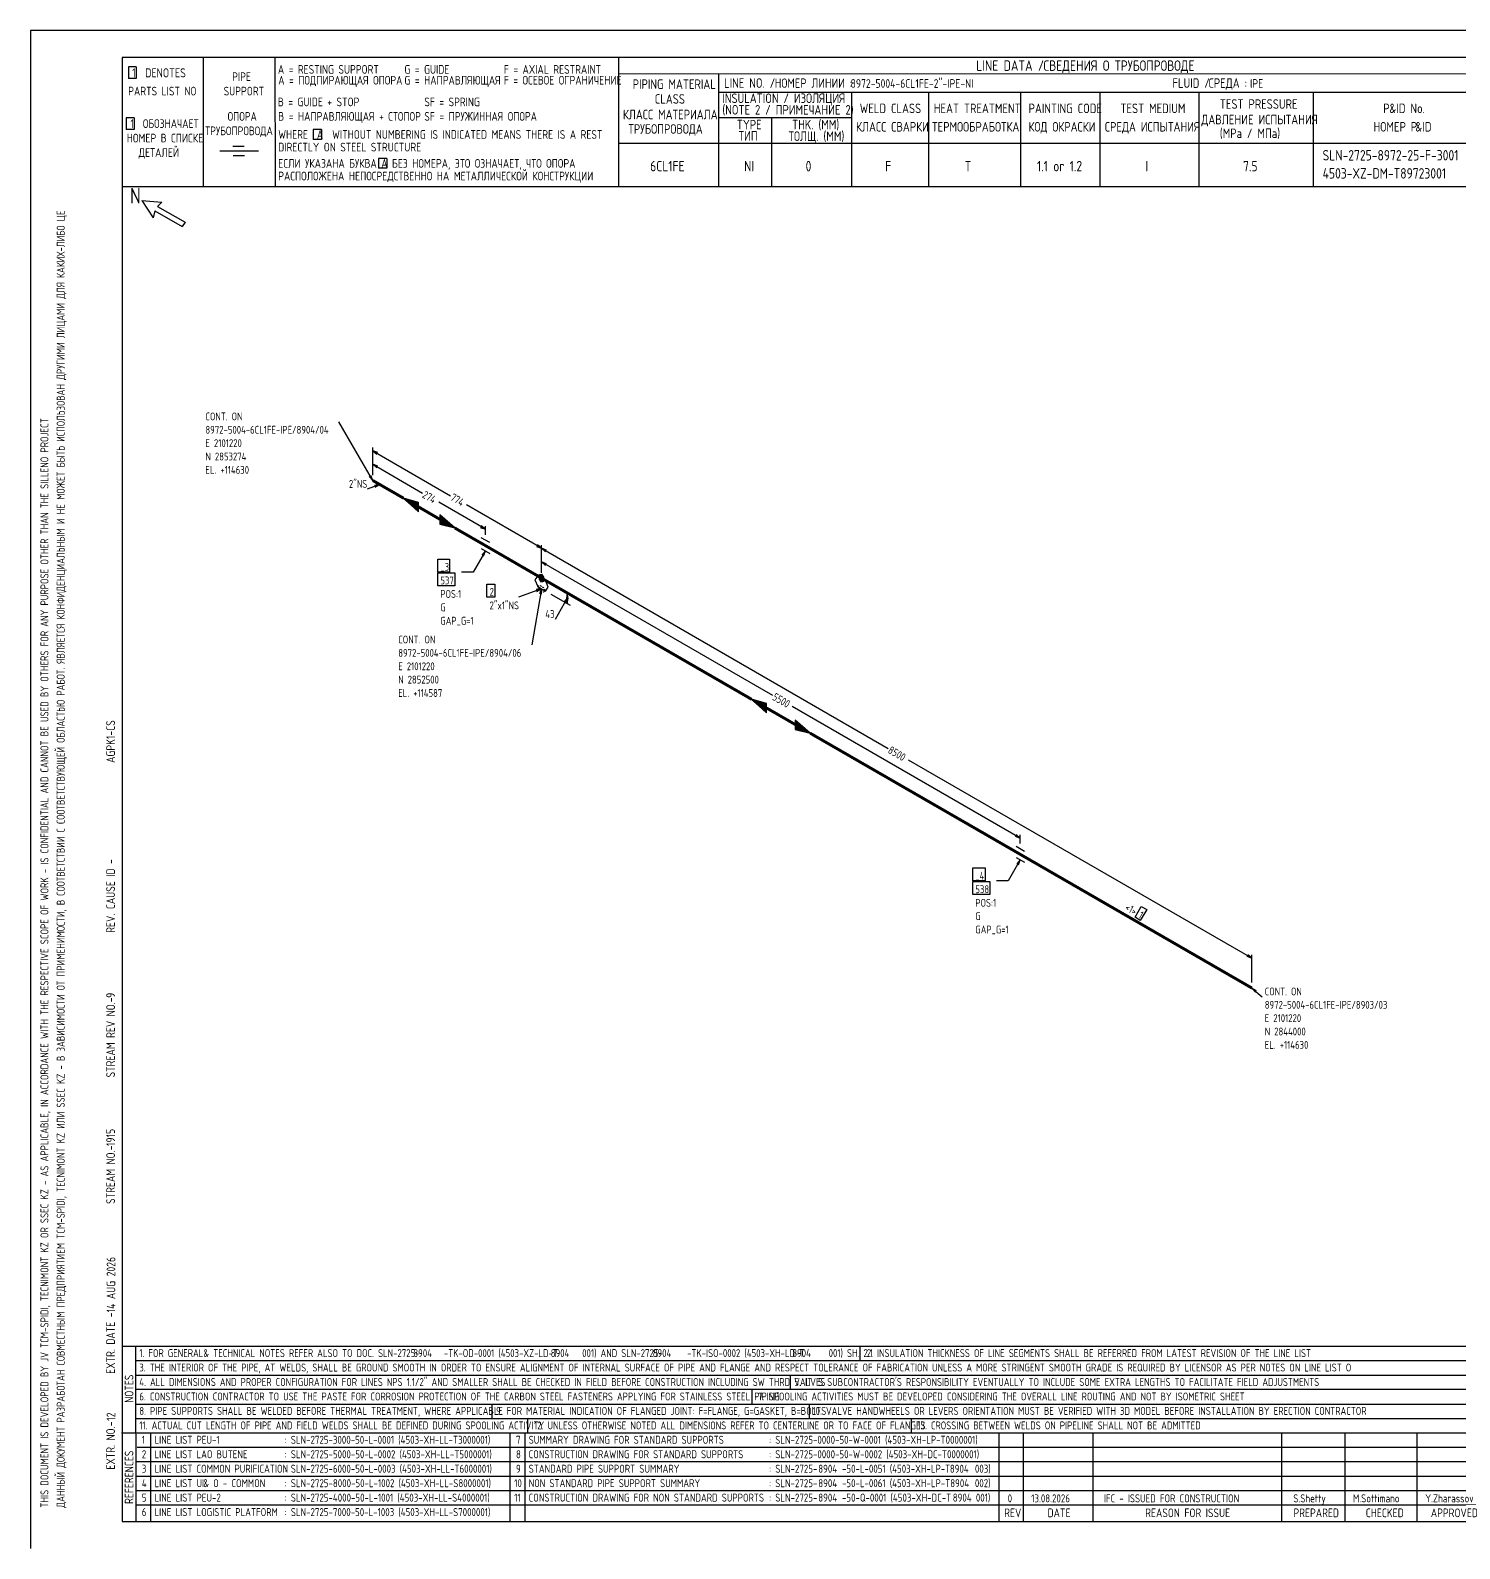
# Model space of a CAD drawing. Extents: x -1005 to 594, y -998 to 420.
# Drawn here: x 0 to 395.3, y 0 to 420 of the extents above; entities that cross this region are included whole.
import ezdxf

# ---------------------------------------------------------------- set-up
doc = ezdxf.new("R2010")
doc.units = 0
doc.linetypes.add('GT100', pattern=[0.8, 0.533333, -0.266667])
doc.styles.add('TTFN17', font='GOST type A')

msp = doc.modelspace()

# ---------------------------------------------------------------- linework, layer by layer
at = {"layer": 'GT_1', "flags": 128}
for points in [[(0, 420), (0, 0)], [(594, 420), (0, 420)], [(589.1, 412.5), (25.4, 412.5)], [(25.4, 412.5), (25.4, 7.5)], [(47.8, 412.5), (47.8, 376.7)], [(67.6, 412.5), (67.7, 376.7)], [(162.7, 412.5), (162.7, 376.7)], [(29.3, 409.9), (27.1, 409.9)], [(27.1, 409.9), (27.1, 406.7)], [(29.3, 409.9), (29.3, 406.7)], [(589.1, 408), (162.7, 407.9)], [(190.3, 407.8), (190.3, 376.7)], [(29.3, 406.7), (27.1, 406.7)], [(190.3, 402.9), (402.7, 402.9)], [(227.1, 402.9), (227.1, 376.7)], [(248.4, 402.9), (248.4, 376.8)], [(273.9, 402.9), (273.9, 376.7)], [(295.8, 402.9), (295.8, 376.7)], [(323.2, 402.9), (323.2, 376.7)], [(354.8, 402.9), (354.8, 376.8)], [(28.7, 395.8), (26.5, 395.8)], [(26.5, 395.8), (26.5, 392.6)], [(28.7, 395.8), (28.7, 392.6)], [(227.1, 395.8), (190.3, 395.8)], [(205, 395.8), (205, 376.7)], [(28.7, 392.6), (26.5, 392.6)], [(80.5, 392.6), (78.2, 392.6)], [(78.2, 392.6), (78.2, 389.8)], [(80.5, 392.6), (80.5, 389.8)], [(63.1, 386.6), (52.4, 386.6)], [(59.1, 387.9), (56, 387.9)], [(80.5, 389.8), (78.2, 389.8)], [(230.2, 388.7), (162.7, 388.7)], [(402.7, 388.7), (226.9, 388.7)], [(59.2, 385.3), (56.1, 385.3)], [(98.6, 384.6), (96.3, 384.6)], [(96.3, 384.6), (96.3, 381.9)], [(98.6, 384.6), (98.6, 381.9)], [(98.6, 381.9), (96.3, 381.9)], [(402.7, 376.7), (25.4, 376.7)], [(30.8, 372.9), (34, 368.1)], [(30.8, 372.9), (36.4, 372.5)], [(34.4, 370.1), (34, 368.1)], [(34.4, 370.1), (42, 365.7)], [(36.4, 372.5), (35.2, 371.3)], [(35.2, 371.3), (42.8, 366.9)], [(42.8, 366.9), (42, 365.7)], [(94.72, 295.48), (85.35, 311.75)], [(94.72, 296.98), (94.72, 304.62)], [(96.15, 303.2), (94.72, 303.73), (95.85, 302.75)], [(94.72, 303.73), (116.25, 291.27)], [(94.72, 296.98), (94.72, 300.88)], [(96.15, 299.45), (94.72, 299.98), (95.85, 299)], [(94.72, 299.98), (108.45, 292.02)], [(96.67, 294.35), (93.15, 293.07)], [(93.75, 296.6), (94.72, 295.48), (94.2, 296.9)], [(95.4, 293.6), (96.67, 294.35), (95.17, 294.12)], [(103.2, 290.6), (107.33, 286.85), (107.33, 289.4), (103.2, 290.6), (107.33, 287), (107.33, 289.32), (103.58, 290.38), (107.33, 287.23), (107.33, 289.1), (103.95, 290.15), (107.33, 287.38), (107.33, 288.95), (104.33, 289.93), (107.33, 287.52), (107.33, 288.8), (104.78, 289.7), (107.33, 287.68), (107.33, 288.65), (105.15, 289.48), (107.33, 287.9), (107.33, 288.43), (105.53, 289.25), (107.33, 288.05), (107.33, 288.27), (105.97, 289.02), (107.33, 288.2)], [(125.85, 281.98), (112.95, 289.48)], [(113.25, 284.75), (113.25, 283.4), (117.38, 282.35), (113.25, 285.95), (113.25, 283.55), (117, 282.57), (113.25, 285.88), (113.25, 283.77), (116.55, 282.8), (113.25, 285.65), (113.25, 283.93), (116.17, 283.1), (113.25, 285.5), (113.25, 284.07), (115.8, 283.25), (113.25, 285.35), (113.25, 284.23), (115.35, 283.55), (113.25, 285.2), (113.25, 284.45), (115.05, 283.7), (113.25, 284.98), (113.25, 284.6), (114.6, 284), (113.25, 284.82), (113.25, 284.75), (117.38, 282.35)], [(141.38, 276.73), (120.67, 288.73)], [(124.42, 282.5), (125.85, 281.98), (124.72, 282.95)], [(125.85, 280.48), (125.85, 282.88)], [(127.05, 278.3), (124.72, 279.65)], [(139.95, 277.25), (141.38, 276.73), (140.25, 277.7)], [(141.38, 271.48), (141.38, 277.62)], [(141.38, 269.98), (141.38, 277.62)], [(112.72, 273.73), (115.95, 273.73), (115.95, 270.12), (112.72, 270.12), (112.72, 273.73)], [(125.85, 275.98), (122.47, 270.12), (119.25, 270.12)], [(124.72, 276.65), (127.05, 275.3)], [(125.33, 274.55), (125.85, 275.98), (124.88, 274.85)], [(142.8, 276.2), (141.38, 276.73), (142.5, 275.75)], [(141.38, 276.73), (237.3, 221.38)], [(141.38, 269.98), (141.38, 273.88)], [(112.72, 269.98), (117.38, 269.98), (117.38, 266.38), (112.72, 266.38), (112.72, 269.98)], [(141.38, 268.48), (140.4, 269.07), (139.57, 268.02), (140.4, 266.15), (142.5, 264.88), (143.18, 265.93), (142.5, 267.88), (141.38, 268.48)], [(141.97, 267.5), (141.38, 267.35), (140.78, 268.18), (140.78, 269.45), (141.38, 269.6), (141.97, 268.77), (141.97, 267.5)], [(140.78, 269.4), (141.52, 269.4)], [(140.78, 269.2), (141.67, 269.2)], [(140.78, 269), (141.81, 269)], [(140.78, 268.8), (141.96, 268.8)], [(142.8, 272.45), (141.38, 272.98), (142.5, 272)], [(141.38, 272.98), (205.28, 236.07)], [(126.3, 266.82), (128.47, 266.82), (128.47, 263.23), (126.3, 263.23), (126.3, 266.82)], [(141.38, 265.55), (135, 263.23)], [(141.38, 265.55), (138.68, 250.03)], [(140.1, 264.8), (141.38, 265.55), (139.88, 265.32)], [(140.78, 268.6), (141.97, 268.6)], [(140.78, 268.4), (141.97, 268.4)], [(140.78, 268.2), (141.97, 268.2)], [(141.38, 264.05), (141.38, 265.55), (140.85, 264.12)], [(140.9, 268), (141.97, 268)], [(141.05, 267.8), (141.97, 267.8)], [(141.19, 267.6), (141.97, 267.6)], [(144, 266.98), (149.32, 263.9)], [(144, 264.05), (149.32, 260.98)], [(148.5, 262.93), (145.12, 257.07)], [(147.97, 261.5), (148.5, 262.93), (147.53, 261.8)], [(148.72, 262.85), (148.5, 264.35), (148.28, 262.85)], [(148.28, 262.93), (148.5, 261.43), (148.72, 262.93)], [(148.5, 264.35), (148.5, 262.93)], [(148.5, 261.43), (148.5, 262.93)], [(199.5, 234.95), (203.62, 231.2), (203.62, 233.75), (199.5, 234.95), (203.62, 231.35), (203.62, 233.68), (199.88, 234.72), (203.62, 231.57), (203.62, 233.45), (200.25, 234.5), (203.62, 231.72), (203.62, 233.3), (200.62, 234.28), (203.62, 231.88), (203.62, 233.15), (201.07, 234.05), (203.62, 232.03), (203.62, 233), (201.45, 233.82), (203.62, 232.25), (203.62, 232.78), (201.82, 233.6), (203.62, 232.4), (203.62, 232.62), (202.28, 233.38), (203.62, 232.55)], [(273.82, 196.55), (210.75, 232.93)], [(211.57, 227.97), (211.57, 226.62), (215.7, 225.57), (211.57, 229.18), (211.57, 226.78), (215.32, 225.8), (211.57, 229.1), (211.57, 227), (214.88, 226.03), (211.57, 228.88), (211.57, 227.15), (214.5, 226.32), (211.57, 228.72), (211.57, 227.3), (214.12, 226.47), (211.57, 228.57), (211.57, 227.45), (213.68, 226.78), (211.57, 228.43), (211.57, 227.68), (213.38, 226.93), (211.57, 228.2), (211.57, 227.82), (212.93, 227.22), (211.57, 228.05), (211.57, 227.97), (215.7, 225.57)], [(337.88, 163.32), (242.85, 218.15)], [(272.4, 197.07), (273.82, 196.55), (272.7, 197.53)], [(273.82, 195.05), (273.82, 197.45)], [(275.02, 192.88), (272.7, 194.22)], [(273.82, 190.55), (270.45, 184.7), (267.23, 184.7)], [(272.7, 191.22), (275.02, 189.88)], [(273.3, 189.12), (273.82, 190.55), (272.85, 189.43)], [(260.7, 188.3), (264.07, 188.3), (264.07, 184.7), (260.7, 184.7), (260.7, 188.3)], [(260.7, 184.55), (265.35, 184.55), (265.35, 180.95), (260.7, 180.95), (260.7, 184.55)], [(307.27, 177.65), (308.77, 176.82), (306.98, 173.75), (305.55, 174.65), (307.27, 177.65)], [(336.45, 163.85), (337.88, 163.32), (336.75, 164.3)], [(337.88, 156.57), (337.88, 164.22)], [(339.15, 154.32), (337.88, 155.07), (338.85, 153.95)], [(337.88, 155.07), (340.73, 152.68)], [(25.3, 56), (402.7, 56)], [(29.1, 56), (29.2, 7.5)], [(229.4, 56), (229.4, 52)], [(29.1, 52), (402.7, 52)], [(29.1, 48), (402.7, 48)], [(210.2, 48), (210.2, 44)], [(402.7, 44), (29.1, 44)], [(199.6, 44), (199.6, 40)], [(29.2, 40), (402.7, 40)], [(127.6, 40), (127.6, 36)], [(215.4, 40), (215.4, 36)], [(29.1, 36), (402.7, 36)], [(137.5, 36), (137.5, 32)], [(243.6, 36), (243.6, 32)], [(25.2, 32), (402.7, 32)], [(33.2, 32), (33.2, 7.6)], [(132.6, 32), (132.6, 7.6)], [(136.8, 32), (136.8, 7.6)], [(267.9, 32), (267.9, 7.5)], [(274.6, 32), (274.6, 7.5)], [(293.9, 32), (293.9, 7.5)], [(346.1, 32), (346.1, 7.5)], [(363.6, 32), (363.6, 7.5)], [(383.5, 32), (383.5, 7.5)], [(402.7, 28), (29.5, 28)], [(402.7, 24), (29.1, 24)], [(402.7, 20), (29.1, 20)], [(402.7, 16), (29.1, 16)], [(402.7, 12), (29.2, 12)], [(25.4, 7.5), (589.1, 7.5)], [(0, 0), (0, 0)]]:
    msp.add_lwpolyline(points, dxfattribs=at)
at = {"layer": 'GT_1', "const_width": 0.8, "flags": 128}
for points in [[(94.72, 295.48), (103.2, 290.6)], [(107.33, 288.2), (113.25, 284.75)], [(117.38, 282.35), (125.85, 277.48)], [(125.85, 277.48), (141.38, 268.48)], [(141.38, 268.48), (199.5, 234.95)], [(203.62, 232.55), (211.57, 227.97)], [(215.7, 225.57), (273.82, 192.05)], [(273.82, 192.05), (337.88, 155.07)]]:
    msp.add_lwpolyline(points, dxfattribs=at)
at = {"layer": 'GT_1', "linetype": 'GT100', "flags": 128}
msp.add_lwpolyline([(140.78, 265.25), (140.4, 266.07), (140.78, 266.52), (141.97, 265.85), (142.35, 265.02), (141.97, 264.57), (140.78, 265.25)], dxfattribs=at)

# ---------------------------------------------------------------- texts
at = {"layer": 'GT_1', "style": 'TTFN17'}
for s, height, p in [('LINE DATA /', 2.8875, (261.63, 408.8)), ('СВЕДЕНИЯ О ТРУБОПРОВОДЕ', 2.8875, (280.23, 408.8)), (' 1  DENOTES', 2.5025, (26.88, 407)), (' PIPE', 2.406, (54.56, 406)), ('A = RESTING SUPPORT', 2.4062, (68.46, 408)), ('A = ПОДПИРАЮЩАЯ ОПОРА', 2.4062, (68.56, 405)), ('G = GUIDE', 2.406, (103.46, 408)), ('G = НАПРАВЛЯЮЩАЯ', 2.4062, (103.46, 405)), ('F = AXIAL RESTRAINT', 2.4062, (130.96, 408)), ('F = ОСЕВОЕ ОГРАНИЧЕНИЕ', 2.4062, (130.96, 405)), ('PARTS LIST NO', 2.4062, (27.06, 402)), ('SUPPORT', 2.406, (53.46, 402)), ('PIPING MATERIAL', 2.6469, (166.6, 403.8)), ('LINE NO. /', 2.647, (191.9, 404.1)), ('НОМЕР ЛИНИИ :', 2.5987, (205.89, 404.1)), ('8972-5004-6CL1FE-2"-IPE-NI', 2.4062, (226.86, 404.1)), ('FLUID /', 2.647, (315.9, 404.1)), ('СРЕДА :', 2.647, (325.9, 404.1)), ('IPE', 2.406, (337.36, 404.1)), ('B = GUIDE + STOP', 2.4062, (68.46, 399)), ('SF = SPRING', 2.4062, (108.96, 399)), ('CLASS', 2.647, (172.7, 399.7)), ('(NOTE 2 / ПРИМЕЧАНИЕ 2)', 2.6469, (191.4, 396.7)), ('INSULATION / ИЗОЛЯЦИЯ', 2.6469, (191.4, 399.9)), ('WELD CLASS', 2.647, (229.4, 397.1)), ('HEAT TREATMENT', 2.6469, (249.9, 397.1)), ('PAINTING CODE', 2.6469, (276.1, 397.1)), ('TEST MEDIUM', 2.6469, (301.5, 397.1)), ('TEST PRESSURE', 2.6469, (329, 398.3)), ('P', 2.65, (374.2, 397.1)), ('&ID No.', 2.647, (375.91, 397.1)), (' 1  ОБОЗНАЧАЕТ', 2.4062, (26.46, 393)), ('ОПОРА', 2.406, (54.56, 395)), ('B = НАПРАВЛЯЮЩАЯ + СТОПОР', 2.4062, (68.56, 395)), ('SF = ПРУЖИННАЯ ОПОРА', 2.4062, (108.96, 395)), ('КЛАСС МАТЕРИАЛА', 2.6469, (163.9, 395.4)), ('TYPE', 2.647, (195.4, 392.6)), ('THK. (MM)', 2.647, (210.7, 392.6)), ('ДАВЛЕНИЕ ИСПЫТАНИЯ', 2.6469, (323.9, 394)), ('НОМЕР В СПИСКЕ', 2.4062, (26.66, 389)), ('ТРУБОПРОВОДА', 2.4062, (48.36, 391)), ('WHERE  A  WITHOUT NUMBERING IS INDICATED MEANS THERE IS A REST', 2.4062, (68.56, 390)), ('ТРУБОПРОВОДА', 2.6469, (165.4, 391.4)), ('ТИП', 2.647, (195.9, 389.5)), ('ТОЛЩ. (ММ)', 2.647, (209.7, 389.4)), ('КЛАСС СВАРКИ', 2.6469, (228.4, 392)), ('ТЕРМООБРАБОТКА', 2.6469, (249.4, 392)), ('КОД ОКРАСКИ', 2.6469, (276.1, 392)), ('СРЕДА ИСПЫТАНИЯ', 2.6469, (297.2, 392)), ('(MPa / МПа)', 2.6469, (329, 390.2)), ('НОМЕР P', 2.647, (371.5, 392)), ('&ID', 2.647, (383.1, 392)), ('ДЕТАЛЕЙ', 2.406, (29.96, 385)), ('DIRECTLY ON STEEL STRUCTURE', 2.4062, (68.56, 386.5)), ('SLN-2725-8972-25-F-3001', 2.8875, (357.43, 384)), ('ЕСЛИ УКАЗАНА БУКВА A БЕЗ НОМЕРА, ЭТО ОЗНАЧАЕТ, ЧТО ОПОРА', 2.4062, (68.56, 382)), ('6CL1FE', 2.888, (171.43, 381)), ('NI', 2.888, (197.43, 381)), ('0', 2.89, (214.43, 381)), ('F', 2.89, (236.43, 381)), ('T', 2.89, (258.43, 381)), ('1.1 or 1.2', 2.888, (278.43, 381)), ('I', 2.89, (308.43, 381)), ('7.5', 2.888, (335.43, 381)), ('РАСПОЛОЖЕНА НЕПОСРЕДСТВЕННО НА МЕТАЛЛИЧЕСКОЙ КОНСТРУКЦИИ', 2.4062, (68.56, 378.5)), ('4503-XZ-DM-T89723001', 2.8875, (357.43, 379)), ('N', 4.33, (27.55, 372.1)), ('CONT. ON', 2.166, (48.42, 312.12)), ('8972-5004-6CL1FE-IPE/8904/04', 2.1656, (48.42, 308.43)), ('E 2101220', 2.166, (48.42, 304.73)), ('N 2853274', 2.166, (48.42, 301.03)), ('EL. +114630', 2.1656, (48.42, 297.33)), ('2"NS', 2.166, (88.12, 293.45)), ('_3', 2.166, (113.4, 270.5)), ('537', 2.166, (113.4, 266.75)), ('POS:1', 2.166, (113.4, 263)), ('2', 2.17, (127.02, 263.6)), ('G', 2.17, (113.4, 259.3)), ('2"x1"NS', 2.166, (127.02, 259.85)), ('GAP_G=1', 2.166, (113.4, 255.6)), ('43', 2.166, (142.43, 257.45)), ('CONT. ON', 2.166, (101.75, 250.4)), ('8972-5004-6CL1FE-IPE/8904/06', 2.1656, (101.75, 246.7)), ('E 2101220', 2.166, (101.75, 243)), ('N 2852500', 2.166, (101.75, 239.31)), ('EL. +114587', 2.1656, (101.75, 235.61)), ('_4', 2.166, (261.38, 185.07)), ('538', 2.166, (261.38, 181.32)), ('POS:1', 2.166, (261.38, 177.57)), ('G', 2.17, (261.38, 173.88)), ('GAP_G=1', 2.166, (261.38, 170.18)), ('CONT. ON', 2.166, (341.43, 153.05)), ('8972-5004-6CL1FE-IPE/8903/03', 2.1656, (341.43, 149.35)), ('E 2101220', 2.166, (341.43, 145.66)), ('N 2844000', 2.166, (341.43, 141.96)), ('EL. +114630', 2.1656, (341.43, 138.26)), ('1. FOR GENERAL', 2.1849, (30.13, 53)), ('& TECHNICAL NOTES REFER ALSO TO DOC. SLN-2725-      -TK-OD-0001 (4503-XZ-LD-T      001) AND SLN-2725-      -TK-ISO-0002 (4503-XH-LD-T      001) SH. 2.1', 2.18487, (47.87, 53)), ('8904', 2.185, (105.93, 53)), ('8904', 2.185, (143.93, 53)), ('8904', 2.185, (172.13, 53)), ('8904', 2.185, (210.73, 53)), ('2. INSULATION THICKNESS OF LINE SEGMENTS SHALL BE REFERRED FROM LATEST REVISION OF THE LINE LIST', 2.1849, (231.33, 53)), ('3. THE INTERIOR OF THE PIPE, AT WELDS, SHALL BE GROUND SMOOTH IN ORDER TO ENSURE ALIGNMENT OF INTERNAL SURFACE OF PIPE AND FLANGE AND RESPECT TOLERANCE OF FABRICATION UNLESS A MORE STRINGENT SMOOTH GRADE IS REQUIRED BY LICENSOR AS PER NOTES ON LINE LIST O', 2.18487, (30.13, 49)), ('4. ALL DIMENSIONS AND PROPER CONFIGURATION FOR LINES NPS 1.1/2" AND SMALLER SHALL BE CHECKED IN FIELD BEFORE CONSTRUCTION INCLUDING SW THRD VALVES', 2.18487, (30.13, 45)), ("5. IT IS SUBCONTRACTOR'S RESPONSIBILITY EVENTUALLY TO INCLUDE SOME EXTRA LENGTHS TO FACILITATE FIELD ADJUSTMENTS", 2.18487, (211.33, 45)), ('6. CONSTRUCTION CONTRACTOR TO USE THE PASTE FOR CORROSION PROTECTION OF THE CARBON STEEL FASTENERS APPLYING FOR STAINLESS STEEL PIPING', 2.18487, (30.13, 41)), ('7. SPOOLING ACTIVITIES MUST BE DEVELOPED CONSIDERING THE OVERALL LINE ROUTING AND NOT BY ISOMETRIC SHEET', 2.18487, (201.33, 41)), ('8. PIPE SUPPORTS SHALL BE WELDED BEFORE THERMAL TREATMENT, WHERE APPLICABLE', 2.1849, (30.13, 37)), ('9. FOR MATERIAL INDICATION OF FLANGED JOINT: F=FLANGE, G=GASKET, B=BOLTS', 2.1849, (128.83, 37)), ('10. VALVE HANDWHEELS OR LEVERS ORIENTATION MUST BE VERIFIED WITH 3D MODEL BEFORE INSTALLATION BY ERECTION CONTRACTOR', 2.18487, (216.33, 37)), ('11. ACTUAL CUT LENGTH OF PIPE AND FIELD WELDS SHALL BE DEFINED DURING SPOOLING ACTIVITY', 2.1849, (30.13, 33)), ('12. UNLESS OTHERWISE NOTED ALL DIMENSIONS REFER TO CENTERLINE OR TO FACE OF FLANGES', 2.1849, (139.33, 33)), ('13. CROSSING BETWEEN WELDS ON PIPELINE SHALL NOT BE ADMITTED', 2.1849, (245.33, 33)), ('1', 2.21, (30.83, 29)), ('LINE LIST PEU-1', 2.2138, (34.33, 29)), (': SLN-2725-3000-50-L-0001 (4503-XH-LL-T3000001)', 2.2138, (70.33, 29)), ('7', 2.21, (134.33, 29)), ('SUMMARY DRAWING FOR STANDARD SUPPORTS', 2.2138, (137.83, 29)), (': SLN-2725-0000-50-W-0001 (4503-XH-LP-T0000001)', 2.2138, (204.33, 29)), ('2', 2.21, (30.83, 25)), ('LINE LIST LAO BUTENE', 2.2138, (34.33, 25)), (': SLN-2725-5000-50-L-0002 (4503-XH-LL-T5000001)', 2.2138, (70.33, 25)), ('8', 2.21, (134.33, 25)), ('CONSTRUCTION DRAWING FOR STANDARD SUPPORTS', 2.2138, (137.83, 25)), (': SLN-2725-0000-50-W-0002 (4503-XH-DC-T0000001)', 2.2138, (204.33, 25)), ('3', 2.21, (30.83, 21)), ('LINE LIST COMMON PURIFICATION', 2.2138, (34.33, 21)), (': SLN-2725-6000-50-L-0003 (4503-XH-LL-T6000001)', 2.2138, (70.33, 21)), ('9', 2.21, (134.33, 21)), ('STANDARD PIPE SUPPORT SUMMARY', 2.2138, (137.83, 21)), (': SLN-2725-      -50-L-0051 (4503-XH-LP-T      003)', 2.2138, (204.33, 21)), ('8904', 2.214, (217.93, 21)), ('8904', 2.214, (254.33, 21)), ('4', 2.21, (30.83, 17)), ('LINE LIST UI', 2.2138, (34.33, 17)), ('& O - COMMON', 2.2138, (47.85, 17)), (': SLN-2725-8000-50-L-1002 (4503-XH-LL-S8000001)', 2.2138, (70.33, 17)), ('10', 2.214, (133.83, 17)), ('NON STANDARD PIPE SUPPORT SUMMARY', 2.2138, (137.83, 17)), (': SLN-2725-      -50-L-0061 (4503-XH-LP-T      002)', 2.2138, (204.33, 17)), ('8904', 2.214, (217.93, 17)), ('8904', 2.214, (254.43, 17)), ('5', 2.21, (30.83, 13)), ('LINE LIST PEU-2', 2.2138, (34.33, 13)), (': SLN-2725-4000-50-L-1001 (4503-XH-LL-S4000001)', 2.2138, (70.33, 13)), ('11', 2.214, (133.83, 13)), ('CONSTRUCTION DRAWING FOR NON STANDARD SUPPORTS', 2.2138, (137.83, 13)), (': SLN-2725-      -50-Q-0001 (4503-XH-DC-T      001)', 2.2138, (204.33, 13)), ('8904', 2.214, (217.93, 13)), ('8904', 2.214, (255.13, 13)), ('0', 2.21, (270.33, 12.8)), ('13.08.2026', 2.214, (276.83, 12.8)), ('IFC - ISSUED FOR CONSTRUCTION', 2.2138, (296.93, 12.8)), ('S.Shetty', 2.214, (349.33, 12.8)), ('M.Sottimano', 2.2138, (365.83, 12.8)), ('Y.Zharassov', 2.2138, (385.83, 12.8)), ('6', 2.21, (30.83, 9)), ('LINE LIST LOGISTIC PLATFORM', 2.2138, (34.33, 9)), (': SLN-2725-7000-50-L-1003 (4503-XH-LL-S7000001)', 2.2138, (70.33, 9)), ('REV', 2.406, (269.36, 8.7)), ('DATE', 2.406, (281.36, 8.7)), ('REASON FOR ISSUE', 2.4062, (308.36, 8.7)), ('PREPARED', 2.406, (349.36, 8.7)), ('CHECKED', 2.406, (369.36, 8.7)), ('APPROVED', 2.406, (387.36, 8.7))]:
    msp.add_text(s, height=height, dxfattribs=at).set_placement(p)
for s, height, rotation, p in [('ДАННЫЙ ДОКУМЕНТ РАЗРАБОТАН СОВМЕСТНЫМ ПРЕДПРИЯТИЕМ TCM-SPIDI, TECNIMONT KZ ИЛИ SSEC KZ - В ЗАВИСИМОСТИ ОТ ПРИМЕНИМОСТИ, В СООТВЕТСТВИИ С СООТВЕТСТВУЮЩЕЙ ОБЛАСТЬЮ РАБОТ. ЯВЛЯЕТСЯ КОНФИДЕНЦИАЛЬНЫМ И НЕ МОЖЕТ БЫТЬ ИСПОЛЬЗОВАН ДРУГИМИ ЛИЦАМИ ДЛЯ КАКИХ-ЛИБО ЦЕ', 2.21375, 90, (9.5, 11.33)), ('THIS DOCUMENT IS DEVELOPED BY JV TCM-SPIDI, TECNIMONT KZ OR SSEC KZ - AS APPLICABLE, IN ACCORDANCE WITH THE RESPECTIVE SCOPE OF WORK - IS CONFIDENTIAL AND CANNOT BE USED BY OTHERS FOR ANY PURPOSE OTHER THAN THE SILLENO PROJECT', 2.21375, 90, (5, 11.33)), ('274', 2.166, -30, (108.19, 290.89)), ('774', 2.166, -30, (115.95, 290.14)), ('5500', 2.166, -30, (205.03, 234.95)), ('AGPK1-CS', 2.406, 90, (23.4, 217.36)), ('8500', 2.166, -30, (236.99, 220.25)), ('REV. CAUSE ID -', 2.4062, 90, (23.4, 170.36)), ('<1>', 2.166, -30, (302.52, 176.75)), ('1', 2.17, -30, (306.29, 174.57)), ('9', 2.41, 90, (23.4, 152.36)), ('STREAM REV NO.-', 2.4062, 90, (23.4, 130.36)), ('1915', 2.406, 90, (23.4, 111.36)), ('STREAM NO.-', 2.4062, 90, (23.4, 95.36)), ('14 AUG 2026', 2.4062, 90, (23.5, 65.36)), ('EXTR. DATE -', 2.4062, 90, (23.4, 48.36)), ('NOTES', 2.406, 90, (28.5, 40.36)), ('EXTR. NO.-', 2.406, 90, (23.4, 21.86)), ('12', 2.406, 90, (23.5, 35.36)), ('REFERENCES', 2.406, 90, (28.5, 12.36))]:
    msp.add_text(s, height=height, rotation=rotation, dxfattribs=at).set_placement(p)

doc.saveas('drawing.dxf')
